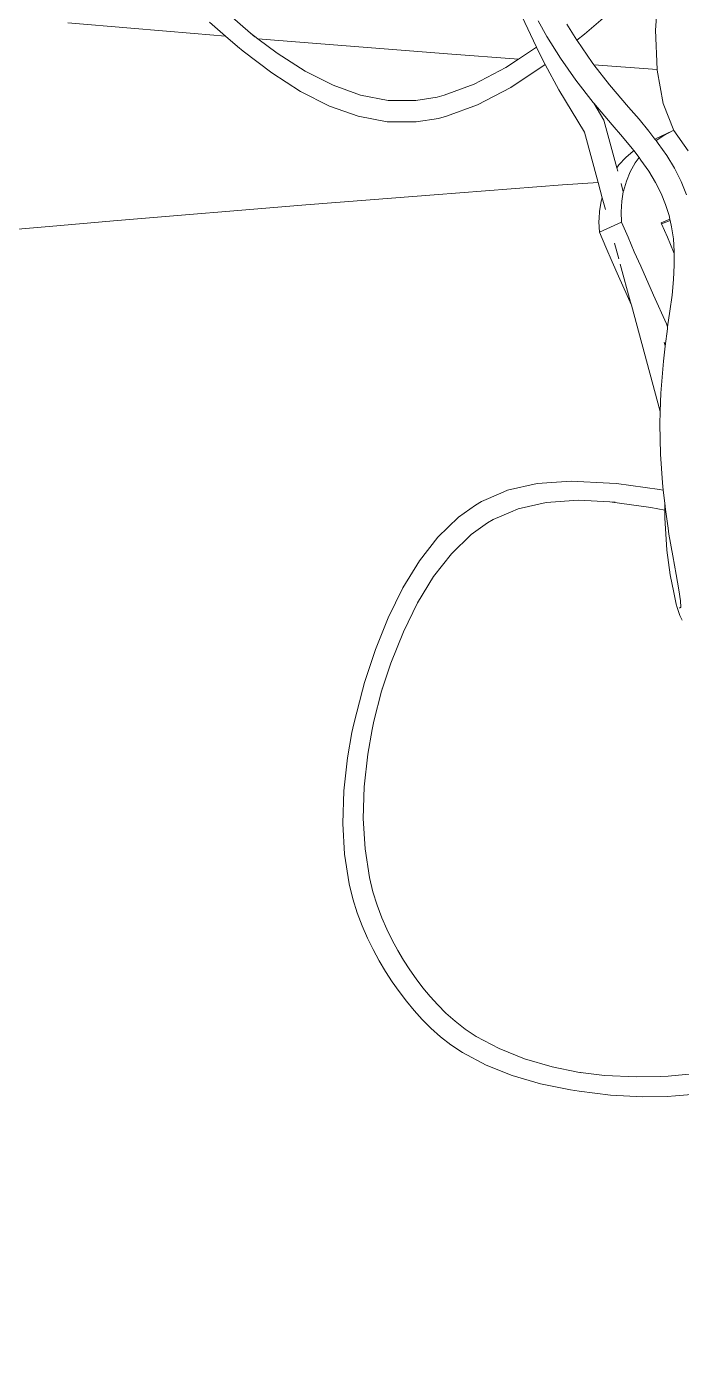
# Model space of a CAD drawing. Header units: millimetres. Extents: x 930469 to 1523124, y -120375 to 411163.
# Drawn here: x 1407635 to 1407956, y 136900 to 137557 of the extents above; entities that cross this region are included whole.
import ezdxf

# ---------------------------------------------------------------- set-up
doc = ezdxf.new("R2010")
doc.units = ezdxf.units.MM
for name, color, linetype, lineweight in [('A-NET THAY', 8, 'Continuous', 0), ('COT VACH', 8, 'Continuous', 0), ('xr', 8, 'Continuous', 0)]:
    doc.layers.add(name, color=color, linetype=linetype, lineweight=lineweight)

# ---------------------------------------------------------------- blocks, each defined once
blk = doc.blocks.new('zzz')
at = {"layer": 'xr', "ltscale": 3}
for p, q in [((1236902.6, 20788.7), (1236891.3, 20618.3)), ((1236867.9, 20654.4), (1236821.6, 20614.6)), ((1236314.5, 20625.8), (1236376.5, 20620.4)), ((1236453.6, 20626.2), (1236469.3, 20612.6)), ((1236494, 20615.5), (1236471.1, 20635.3)), ((1236774.3, 20601.7), (1236760.1, 20632.2)), ((1236776.1, 20627.6), (1236784.7, 20612.3)), ((1236376.5, 20620.4), (1236438.6, 20615.2)), ((1236438.6, 20615.2), (1236469.3, 20612.6)), ((1236469.3, 20612.6), (1236481, 20602.5)), ((1236469.3, 20612.6), (1236469.5, 20612.6)), ((1236498.2, 20611.8), (1236494, 20615.5)), ((1236494, 20615.5), (1236501.2, 20610)), ((1236804.2, 20624.3), (1236813.9, 20608.6)), ((1236813.9, 20608.6), (1236821.6, 20614.6)), ((1236892.7, 20580), (1236891.3, 20618.3)), ((1236486.7, 20597.7), (1236481, 20602.5)), ((1236501.2, 20610), (1236562.8, 20605)), ((1236501.2, 20610), (1236519.9, 20595.8)), ((1236562.8, 20605), (1236625, 20600.1)), ((1236625, 20600.1), (1236687.1, 20595.3)), ((1236756.8, 20590), (1236774.3, 20601.7)), ((1236775.7, 20598.8), (1236774.3, 20601.7)), ((1236784.7, 20612.3), (1236797.9, 20591.1)), ((1236813.9, 20608.6), (1236814.2, 20608.2)), ((1236814.2, 20608.2), (1236829.2, 20586.6)), ((1236486.7, 20597.7), (1236514.8, 20576.5)), ((1236519.9, 20595.8), (1236547.4, 20578.2)), ((1236756.8, 20590), (1236687.1, 20595.3)), ((1236744.5, 20581.8), (1236756.8, 20590)), ((1236783.1, 20584.9), (1236775.7, 20598.8)), ((1236797.9, 20591.1), (1236813, 20569.4)), ((1236829.2, 20586.6), (1236830.8, 20584.5)), ((1236514.8, 20576.5), (1236543, 20558.4)), ((1236547.4, 20578.2), (1236574.8, 20564.4)), ((1236713.3, 20565.3), (1236744.5, 20581.8)), ((1236749.2, 20562.3), (1236783.1, 20584.9)), ((1236796.5, 20560), (1236783.1, 20584.9)), ((1236830.8, 20584.5), (1236846, 20564.8)), ((1236830.8, 20584.5), (1236892.7, 20580)), ((1236892.7, 20579.1), (1236892.7, 20580)), ((1236892.7, 20580), (1236893, 20580)), ((1236898.8, 20546.5), (1236892.7, 20579.1)), ((1236574.8, 20564.4), (1236601.9, 20554.6)), ((1236683.9, 20554.5), (1236713.3, 20565.3)), ((1236716.6, 20545.1), (1236749.2, 20562.3)), ((1236821.4, 20518.3), (1236796.5, 20560)), ((1236813, 20569.4), (1236830, 20547.4)), ((1236846, 20564.8), (1236864.6, 20542.9)), ((1236543, 20558.4), (1236571.3, 20544)), ((1236601.9, 20554.6), (1236628.9, 20549.5)), ((1236628.9, 20549.5), (1236656.1, 20549.4)), ((1236656.1, 20549.4), (1236677, 20552.8)), ((1236677, 20552.8), (1236683.9, 20554.5)), ((1236830, 20547.4), (1236830.6, 20546.7)), ((1236571.3, 20544), (1236599.6, 20533.9)), ((1236599.6, 20533.9), (1236627.9, 20528.5)), ((1236678.4, 20531.9), (1236686.1, 20533.9)), ((1236686.1, 20533.9), (1236716.6, 20545.1)), ((1236840.5, 20530.1), (1236830.6, 20546.7)), ((1236830.6, 20546.7), (1236848.6, 20525.5)), ((1236864.6, 20542.9), (1236875, 20531)), ((1236909.3, 20520), (1236898.8, 20546.5)), ((1236627.9, 20528.5), (1236656.5, 20528.4)), ((1236656.5, 20528.4), (1236678.4, 20531.9)), ((1236840.5, 20530.1), (1236853.2, 20483.3)), ((1236848.6, 20525.5), (1236858.9, 20513.7)), ((1236875, 20531), (1236884.8, 20519.2)), ((1236821.4, 20518.3), (1236834.8, 20469)), ((1236858.9, 20513.7), (1236868.3, 20502.2)), ((1236884.8, 20519.2), (1236890.6, 20511.6)), ((1236890.6, 20511.6), (1236907.9, 20519.5)), ((1236890.6, 20511.6), (1236891.7, 20510.1)), ((1236891.7, 20510.1), (1236899.3, 20515.1)), ((1236891.7, 20510.1), (1236893.9, 20507.3)), ((1236893.9, 20507.3), (1236902.2, 20495.3)), ((1236899.3, 20515.1), (1236907.9, 20519.5)), ((1236907.9, 20519.5), (1236909.3, 20519.9)), ((1236909.3, 20519.9), (1236909.3, 20520)), ((1236923.2, 20499.9), (1236909.3, 20519.9)), ((1236862, 20493.5), (1236869.4, 20499.8)), ((1236868.3, 20502.2), (1236869.9, 20500.2)), ((1236869.4, 20499.8), (1236869.9, 20500.2)), ((1236869.9, 20500.2), (1236875.1, 20493.4)), ((1236902.2, 20495.3), (1236909.7, 20482.9)), ((1236853.2, 20483.3), (1236855.3, 20486.2)), ((1236854.1, 20480.1), (1236853.2, 20483.3)), ((1236855.3, 20486.2), (1236862, 20493.5)), ((1236866.4, 20479.5), (1236871.3, 20488.2)), ((1236871.3, 20488.2), (1236875.1, 20493.4)), ((1236875.1, 20493.4), (1236876.9, 20491)), ((1236876.9, 20491), (1236884.6, 20480)), ((1236909.7, 20482.9), (1236916.2, 20470)), ((1236800, 20466.5), (1236834.8, 20469)), ((1236838.9, 20453.8), (1236834.8, 20469)), ((1236859.6, 20459.7), (1236857.4, 20467.9)), ((1236859.8, 20460.6), (1236862.6, 20470.3)), ((1236862.6, 20470.3), (1236866.4, 20479.5)), ((1236884.6, 20480), (1236891.1, 20469.1)), ((1236891.1, 20469.1), (1236896.6, 20458.3)), ((1236916.2, 20470), (1236921.7, 20456.7)), ((1236611.1, 20452), (1236674, 20456.9)), ((1236800, 20466.5), (1236674, 20456.9)), ((1236858.1, 20450.5), (1236859.6, 20459.7)), ((1236859.6, 20459.7), (1236859.8, 20460.6)), ((1236896.6, 20458.3), (1236901, 20447.5)), ((1236485.2, 20441.9), (1236422.3, 20436.7)), ((1236485.2, 20441.9), (1236548.1, 20447)), ((1236548.1, 20447), (1236611.1, 20452)), ((1236836.3, 20440.6), (1236838, 20450.6)), ((1236838, 20450.6), (1236838.9, 20453.8)), ((1236842, 20442.5), (1236838.9, 20453.8)), ((1236857.4, 20440.3), (1236858.1, 20450.5)), ((1236901, 20447.5), (1236904.5, 20436.7)), ((1236296.5, 20425.9), (1236359.4, 20431.4)), ((1236359.4, 20431.4), (1236422.3, 20436.7)), ((1236835.7, 20430.4), (1236835.9, 20434)), ((1236836.2, 20420.1), (1236835.7, 20430.4)), ((1236835.9, 20434), (1236836.3, 20440.6)), ((1236836.2, 20420.1), (1236857.9, 20430)), ((1236857.9, 20430), (1236857.4, 20440.3)), ((1236857.9, 20430), (1236864.2, 20415.4)), ((1236905.4, 20432.8), (1236896.6, 20429.3)), ((1236896.6, 20429.3), (1236897.1, 20428.3)), ((1236905.6, 20431.7), (1236897.1, 20428.3)), ((1236904.5, 20436.7), (1236905.4, 20432.8)), ((1236905.4, 20432.8), (1236905.6, 20431.7)), ((1236905.6, 20431.7), (1236907, 20425.5)), ((1236233.7, 20420.3), (1236296.5, 20425.9)), ((1236836.2, 20420.1), (1236842.4, 20405.5)), ((1236864.2, 20415.4), (1236870.4, 20401)), ((1236897.1, 20428.3), (1236902.8, 20415.2)), ((1236907, 20425.5), (1236908.7, 20413.7)), ((1236842.4, 20405.5), (1236848.7, 20391.1)), ((1236855.2, 20394.1), (1236851, 20409.4)), ((1236902.8, 20415.2), (1236909, 20401)), ((1236908.7, 20413.7), (1236909.5, 20401.2)), ((1236848.7, 20391.1), (1236855, 20376.9)), ((1236870.4, 20401), (1236876.7, 20386.8)), ((1236909, 20401), (1236909.6, 20399.9)), ((1236909.5, 20401.2), (1236909.6, 20399.9)), ((1236909.6, 20399.9), (1236909.6, 20387.8)), ((1236855, 20376.9), (1236867.5, 20348.6)), ((1236866.7, 20351.5), (1236856.6, 20388.9)), ((1236889.3, 20358.5), (1236876.7, 20386.8)), ((1236909.6, 20387.8), (1236908.8, 20373.6)), ((1236908.8, 20373.6), (1236907.4, 20358.5)), ((1236867.5, 20348.6), (1236866.7, 20351.5)), ((1236901.9, 20330.2), (1236889.3, 20358.5)), ((1236907.4, 20358.5), (1236905.3, 20342.5)), ((1236867.5, 20348.6), (1236867.5, 20348.5)), ((1236867.5, 20348.5), (1236895.8, 20244.2)), ((1236905.3, 20342.5), (1236903.1, 20327.4)), ((1236902.8, 20325.4), (1236900.7, 20308.3)), ((1236901.9, 20330.2), (1236903.1, 20327.4)), ((1236903.1, 20327.4), (1236902.8, 20325.4)), ((1236900.7, 20308.3), (1236899.7, 20312.1)), ((1236900.7, 20308.3), (1236898.9, 20293.6)), ((1236898.9, 20293.6), (1236896.4, 20262.2)), ((1236896.4, 20262.2), (1236895.8, 20244.2)), ((1236895.8, 20244.2), (1236895.4, 20231.7)), ((1236895.4, 20231.7), (1236896, 20202.2)), ((1236896, 20202.2), (1236897.9, 20174.2)), ((1236746, 20167), (1236739.3, 20164.1)), ((1236775.1, 20173.6), (1236746, 20167)), ((1236808.3, 20175.9), (1236775.1, 20173.6)), ((1236846, 20174), (1236808.3, 20175.9)), ((1236852.9, 20173.5), (1236846, 20174)), ((1236895, 20167.8), (1236852.9, 20173.5)), ((1236898.7, 20167.1), (1236895, 20167.8)), ((1236897.9, 20174.2), (1236898.7, 20167.1)), ((1236898.7, 20167.1), (1236900.2, 20154.2)), ((1236714.5, 20152.4), (1236697.8, 20140.4)), ((1236720.6, 20155.9), (1236714.5, 20152.4)), ((1236739.3, 20164.1), (1236720.6, 20155.9)), ((1236783.9, 20155), (1236756.3, 20148.7)), ((1236815.5, 20157.1), (1236783.9, 20155)), ((1236846.3, 20155.6), (1236815.5, 20157.1)), ((1236886.7, 20150.1), (1236846.3, 20155.6)), ((1236851.7, 20155.3), (1236846.3, 20155.6)), ((1236900.2, 20154.2), (1236900.9, 20148)), ((1236900.2, 20147.5), (1236900.2, 20154.2)), ((1236697.8, 20140.4), (1236677.6, 20120.8)), ((1236748.8, 20145.4), (1236731.8, 20138.1)), ((1236756.3, 20148.7), (1236748.8, 20145.4)), ((1236900.2, 20147.5), (1236886.7, 20150.1)), ((1236900.3, 20139.8), (1236900.2, 20147.5)), ((1236902.3, 20108.1), (1236900.3, 20139.8)), ((1236900.9, 20148), (1236903.5, 20129.7)), ((1236726.4, 20134.9), (1236710.4, 20123.4)), ((1236731.8, 20138.1), (1236726.4, 20134.9)), ((1236903.5, 20129.7), (1236904.4, 20123.9)), ((1236677.6, 20120.8), (1236659.6, 20097.5)), ((1236710.4, 20123.4), (1236691, 20104.6)), ((1236904.4, 20123.9), (1236908.1, 20102.4)), ((1236691, 20104.6), (1236673.5, 20082.1)), ((1236905.5, 20083.8), (1236902.3, 20108.1)), ((1236908.1, 20102.4), (1236911.5, 20084.1)), ((1236659.6, 20097.5), (1236643.4, 20071)), ((1236673.5, 20082.1), (1236657.8, 20056.3)), ((1236909.1, 20066.4), (1236905.5, 20083.8)), ((1236911.5, 20084.1), (1236914.2, 20069.2)), ((1236643.4, 20071), (1236629, 20041.8)), ((1236910.5, 20060.1), (1236909.1, 20066.4)), ((1236914.2, 20069.2), (1236915.7, 20058.4)), ((1236657.8, 20056.3), (1236643.8, 20027.8)), ((1236911.5, 20055.1), (1236910.5, 20060.1)), ((1236912.4, 20051.7), (1236911.5, 20055.1)), ((1236914.9, 20044.1), (1236912.4, 20051.7)), ((1236915.9, 20052.2), (1236914.7, 20051.1)), ((1236915.7, 20058.4), (1236915.9, 20052.2)), ((1236629, 20041.8), (1236616.4, 20010.7)), ((1236917.4, 20039.4), (1236914.9, 20044.1)), ((1236643.8, 20027.8), (1236631.4, 19997.2)), ((1236616.4, 20010.7), (1236605.8, 19978.2)), ((1236631.4, 19997.2), (1236622.5, 19969.8)), ((1236603.6, 19970.7), (1236595.1, 19937.7)), ((1236605.8, 19978.2), (1236603.6, 19970.7)), ((1236614.9, 19940.3), (1236622.5, 19969.8)), ((1236622.5, 19969.8), (1236623.3, 19972.9)), ((1236593.4, 19929.3), (1236589, 19904.4)), ((1236595.1, 19937.7), (1236593.4, 19929.3)), ((1236608.9, 19907.8), (1236613.2, 19932.2)), ((1236613.2, 19932.2), (1236614.9, 19940.3)), ((1236589, 19904.4), (1236585.4, 19871.8)), ((1236605.4, 19875.7), (1236608.9, 19907.8)), ((1236585.4, 19871.8), (1236584.5, 19840)), ((1236604.5, 19844.7), (1236605.4, 19875.7)), ((1236584.5, 19840), (1236586.2, 19809.6)), ((1236606.2, 19815), (1236604.5, 19844.7)), ((1236610.5, 19786.8), (1236606.2, 19815)), ((1236586.2, 19809.6), (1236590.6, 19780.6)), ((1236614, 19772.7), (1236610.5, 19786.8)), ((1236590.6, 19780.6), (1236594.3, 19765.8)), ((1236618.1, 19759.6), (1236614, 19772.7)), ((1236594.3, 19765.8), (1236598.6, 19752.2)), ((1236622.7, 19747.4), (1236618.1, 19759.6)), ((1236598.6, 19752.2), (1236603.4, 19739.4)), ((1236627.6, 19736.1), (1236622.7, 19747.4)), ((1236603.4, 19739.4), (1236608.6, 19727.4)), ((1236632.9, 19725.4), (1236627.6, 19736.1)), ((1236608.6, 19727.4), (1236614.2, 19716.1)), ((1236638.4, 19715.2), (1236632.9, 19725.4)), ((1236614.2, 19716.1), (1236620.1, 19705.2)), ((1236644.1, 19705.6), (1236638.4, 19715.2)), ((1236650.1, 19696.3), (1236644.1, 19705.6)), ((1236620.1, 19705.2), (1236626.3, 19694.7)), ((1236626.3, 19694.7), (1236632.8, 19684.6)), ((1236656.3, 19687.3), (1236650.1, 19696.3)), ((1236632.8, 19684.6), (1236639.6, 19674.9)), ((1236662.9, 19678.6), (1236656.3, 19687.3)), ((1236639.6, 19674.9), (1236646.8, 19665.4)), ((1236670, 19670.1), (1236662.9, 19678.6)), ((1236677.5, 19661.8), (1236670, 19670.1)), ((1236646.8, 19665.4), (1236654.3, 19656.3)), ((1236654.3, 19656.3), (1236662.3, 19647.5)), ((1236685.6, 19653.7), (1236677.5, 19661.8)), ((1236694.5, 19645.8), (1236685.6, 19653.7)), ((1236662.3, 19647.5), (1236670.9, 19638.9)), ((1236704.3, 19638.1), (1236694.5, 19645.8)), ((1236670.9, 19638.9), (1236680.2, 19630.6)), ((1236680.2, 19630.6), (1236690.4, 19622.7)), ((1236715.2, 19630.8), (1236704.3, 19638.1)), ((1236737.9, 19618.9), (1236715.2, 19630.8)), ((1236690.4, 19622.7), (1236701.8, 19615.1)), ((1236701.8, 19615.1), (1236725.1, 19602.8)), ((1236762.8, 19608.8), (1236737.9, 19618.9)), ((1236725.1, 19602.8), (1236750.7, 19592.5)), ((1236789.9, 19600.9), (1236762.8, 19608.8)), ((1236814.9, 19595.8), (1236789.9, 19600.9)), ((1236750.7, 19592.5), (1236778.4, 19584.3)), ((1236814.9, 19595.8), (1236841, 19592.6)), ((1236818.9, 19595), (1236814.9, 19595.8)), ((1236841, 19592.6), (1236872.3, 19591.1)), ((1236872.3, 19591.1), (1236895.9, 19591.4)), ((1236895.9, 19591.4), (1236903.6, 19591.8)), ((1236903.6, 19591.8), (1236934.5, 19594.7)), ((1236778.4, 19584.3), (1236807.9, 19578.3)), ((1236816.2, 19577), (1236807.9, 19578.3)), ((1236816.2, 19577), (1236847.1, 19573.2)), ((1236910.7, 19572.4), (1236942.2, 19575.3)), ((1236847.1, 19573.2), (1236878.8, 19571.7)), ((1236878.8, 19571.7), (1236902.7, 19572)), ((1236902.7, 19572), (1236910.7, 19572.4))]:
    blk.add_line(p, q, dxfattribs=at)
blk = doc.blocks.new('frefegthmm')
at = {"layer": 'A-NET THAY', "ltscale": 3}
blk.add_circle((1591960.11, 518898.48), 2000, dxfattribs=at)
at = {"layer": 'A-NET THAY', "xscale": 0.5, "yscale": 0.5, "zscale": 0.5, "rotation": 90}
blk.add_blockref('zzz', (1600967.07, -98280.98), dxfattribs=at)

msp = doc.modelspace()

# ---------------------------------------------------------------- block references
at = {"layer": 'COT VACH', "rotation": 269.9999999999985}
msp.add_blockref('frefegthmm', (887778.35, 1728213.12), dxfattribs=at)

doc.saveas('drawing.dxf')
